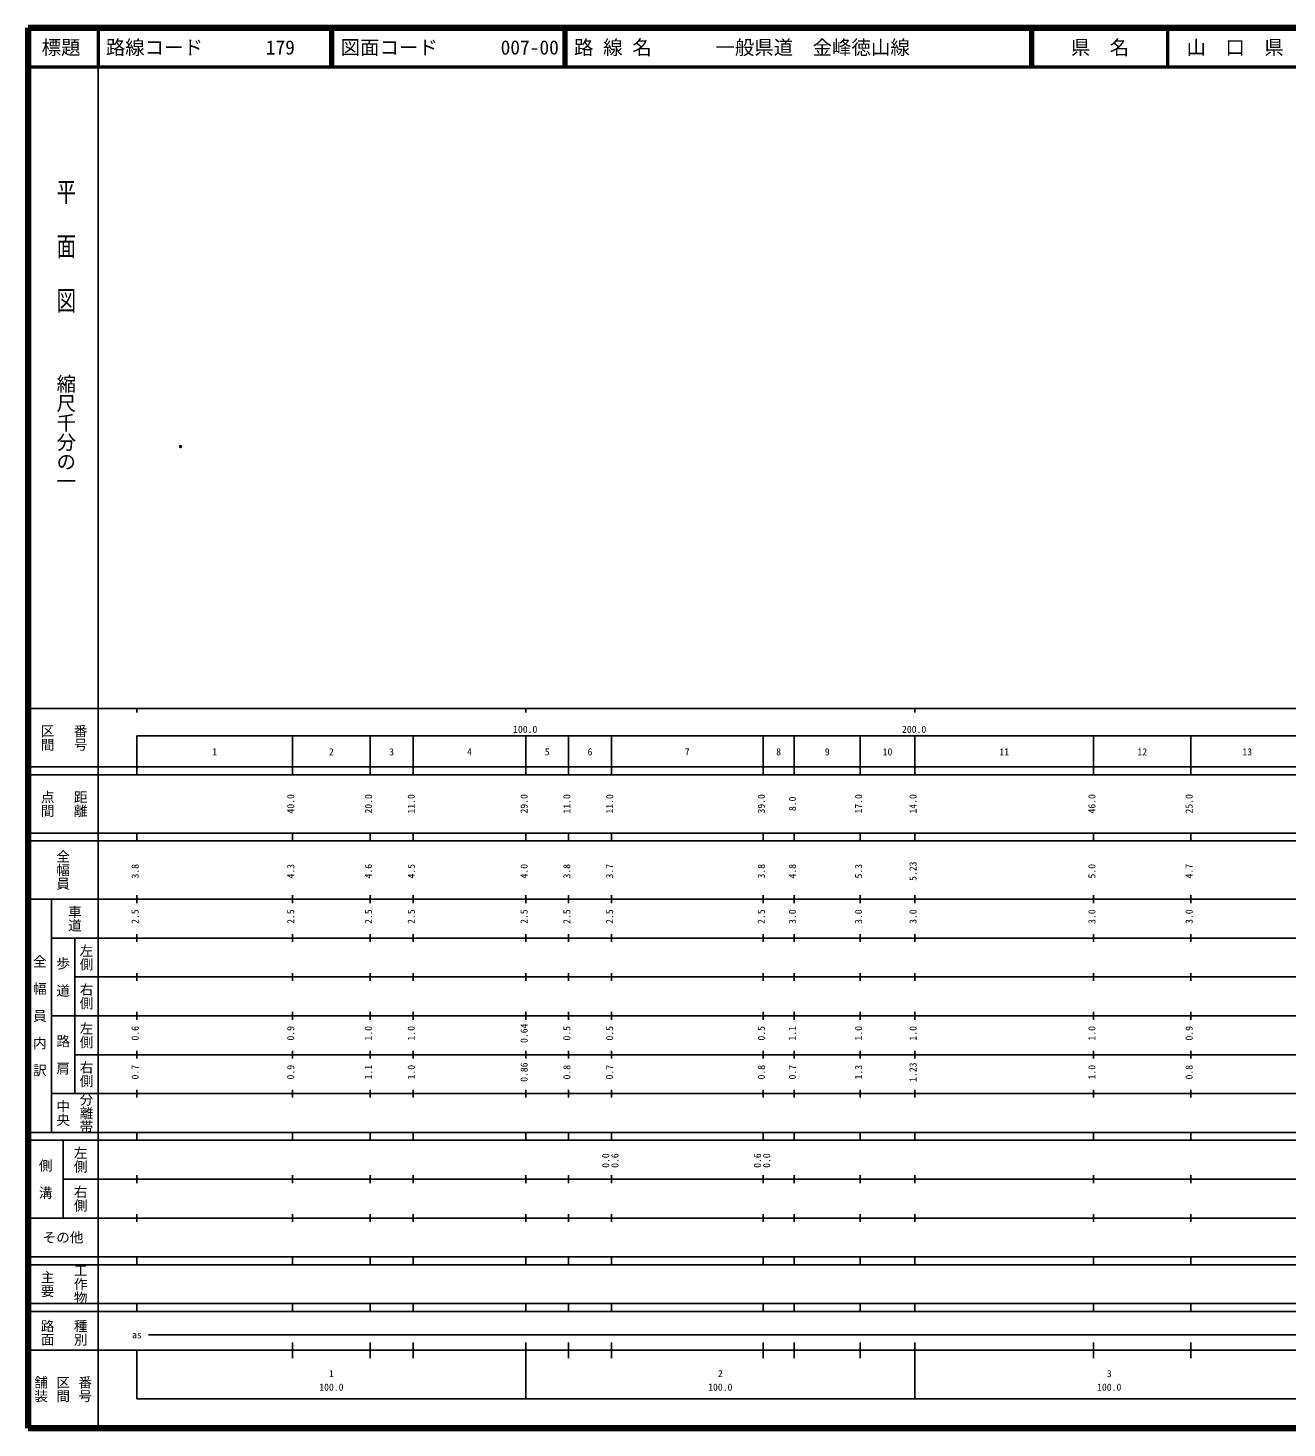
# Model space of a CAD drawing. Units: millimetres on the paper. Extents: x 40 to 680, y 20 to 380.
# Drawn here: x 40 to 363.7, y 20 to 380 of the extents above; entities that cross this region are included whole.
import ezdxf
from ezdxf.enums import TextEntityAlignment as Align

# ---------------------------------------------------------------- set-up
doc = ezdxf.new("R2010")
doc.units = ezdxf.units.MM
doc.header["$PDMODE"] = 32
doc.header["$PDSIZE"] = 0.5
doc.layers.add('M-OTRS', color=6, linetype='Continuous')
doc.layers.add('M-TTL-TXT', color=7, linetype='Continuous')
for name, color, linetype, lineweight in [('M-TTL', 2, 'Continuous', 140), ('M-TTL-BAND', 7, 'Continuous', 25), ('M-TTL-LINE', 7, 'Continuous', 50)]:
    doc.layers.add(name, color=color, linetype=linetype, lineweight=lineweight)
doc.styles.add('@ＭＳ ゴシック', font='')
doc.styles.add('ＭＳ ゴシック', font='')
doc.styles.get('@ＭＳ ゴシック').set_extended_font_data('@MS Gothic')
doc.styles.get('ＭＳ ゴシック').set_extended_font_data('MS Gothic')

msp = doc.modelspace()

# ---------------------------------------------------------------- linework, layer by layer
at = {"layer": 'M-OTRS'}
msp.add_point((79.234, 272.361), dxfattribs=at)
at = {"layer": 'M-TTL'}
for p, q in [((40, 380), (40, 20)), ((680, 380), (40, 380)), ((40, 20), (680, 20))]:
    msp.add_line(p, q, dxfattribs=at)
at = {"layer": 'M-TTL-BAND'}
for p, q in [((58, 370), (58, 20)), ((40, 205), (579, 205)), ((68, 205), (68, 204)), ((168, 205), (168, 204)), ((268, 205), (268, 204)), ((68, 198), (579, 198)), ((68, 198), (68, 188)), ((108, 188), (108, 198)), ((128, 188), (128, 198)), ((139, 188), (139, 198)), ((168, 188), (168, 198)), ((179, 188), (179, 198)), ((190, 188), (190, 198)), ((229, 188), (229, 198)), ((237, 188), (237, 198)), ((254, 188), (254, 198)), ((268, 188), (268, 198)), ((314, 188), (314, 198)), ((339, 188), (339, 198)), ((40, 190), (579, 190)), ((40, 188), (579, 188)), ((40, 173), (579, 173)), ((68, 171), (68, 173)), ((108, 171), (108, 173)), ((128, 171), (128, 173)), ((139, 171), (139, 173)), ((168, 171), (168, 173)), ((179, 171), (179, 173)), ((190, 171), (190, 173)), ((229, 171), (229, 173)), ((237, 171), (237, 173)), ((254, 171), (254, 173)), ((268, 171), (268, 173)), ((314, 171), (314, 173)), ((339, 171), (339, 173)), ((40, 171), (579, 171)), ((40, 156), (579, 156)), ((46, 96), (46, 156)), ((68, 155), (68, 157)), ((108, 155), (108, 157)), ((128, 155), (128, 157)), ((139, 155), (139, 157)), ((168, 155), (168, 157)), ((179, 155), (179, 157)), ((190, 155), (190, 157)), ((229, 155), (229, 157)), ((237, 155), (237, 157)), ((254, 155), (254, 157)), ((268, 155), (268, 157)), ((314, 155), (314, 157)), ((339, 155), (339, 157)), ((46, 146), (579, 146)), ((52, 146), (52, 106)), ((68, 145), (68, 147)), ((108, 145), (108, 147)), ((128, 145), (128, 147)), ((139, 145), (139, 147)), ((168, 145), (168, 147)), ((179, 145), (179, 147)), ((190, 145), (190, 147)), ((229, 145), (229, 147)), ((237, 145), (237, 147)), ((254, 145), (254, 147)), ((268, 145), (268, 147)), ((314, 145), (314, 147)), ((339, 145), (339, 147)), ((68, 135), (68, 137)), ((108, 135), (108, 137)), ((128, 135), (128, 137)), ((139, 135), (139, 137)), ((168, 135), (168, 137)), ((179, 135), (179, 137)), ((190, 135), (190, 137)), ((229, 135), (229, 137)), ((237, 135), (237, 137)), ((254, 135), (254, 137)), ((268, 135), (268, 137)), ((314, 135), (314, 137)), ((339, 135), (339, 137)), ((52, 136), (579, 136)), ((46, 126), (579, 126)), ((68, 125), (68, 127)), ((108, 125), (108, 127)), ((128, 125), (128, 127)), ((139, 125), (139, 127)), ((168, 125), (168, 127)), ((179, 125), (179, 127)), ((190, 125), (190, 127)), ((229, 125), (229, 127)), ((237, 125), (237, 127)), ((254, 125), (254, 127)), ((268, 125), (268, 127)), ((314, 125), (314, 127)), ((339, 125), (339, 127)), ((52, 116), (579, 116)), ((68, 115), (68, 117)), ((108, 115), (108, 117)), ((128, 115), (128, 117)), ((139, 115), (139, 117)), ((168, 115), (168, 117)), ((179, 115), (179, 117)), ((190, 115), (190, 117)), ((229, 115), (229, 117)), ((237, 115), (237, 117)), ((254, 115), (254, 117)), ((268, 115), (268, 117)), ((314, 115), (314, 117)), ((339, 115), (339, 117)), ((46, 106), (579, 106)), ((68, 105), (68, 107)), ((108, 105), (108, 107)), ((128, 105), (128, 107)), ((139, 105), (139, 107)), ((168, 105), (168, 107)), ((179, 105), (179, 107)), ((190, 105), (190, 107)), ((229, 105), (229, 107)), ((237, 105), (237, 107)), ((254, 105), (254, 107)), ((268, 105), (268, 107)), ((314, 105), (314, 107)), ((339, 105), (339, 107)), ((40, 96), (579, 96)), ((40, 94), (579, 94)), ((49, 94), (49, 74)), ((68, 94), (68, 96)), ((108, 94), (108, 96)), ((128, 94), (128, 96)), ((139, 94), (139, 96)), ((168, 94), (168, 96)), ((179, 94), (179, 96)), ((190, 94), (190, 96)), ((229, 94), (229, 96)), ((237, 94), (237, 96)), ((254, 94), (254, 96)), ((268, 94), (268, 96)), ((314, 94), (314, 96)), ((339, 94), (339, 96)), ((49, 84), (579, 84)), ((68, 83), (68, 85)), ((108, 83), (108, 85)), ((128, 83), (128, 85)), ((139, 83), (139, 85)), ((168, 83), (168, 85)), ((179, 83), (179, 85)), ((190, 83), (190, 85)), ((229, 83), (229, 85)), ((237, 83), (237, 85)), ((254, 83), (254, 85)), ((268, 83), (268, 85)), ((314, 83), (314, 85)), ((339, 83), (339, 85)), ((40, 74), (579, 74)), ((68, 73), (68, 75)), ((108, 73), (108, 75)), ((128, 73), (128, 75)), ((139, 73), (139, 75)), ((168, 73), (168, 75)), ((179, 73), (179, 75)), ((190, 73), (190, 75)), ((229, 73), (229, 75)), ((237, 73), (237, 75)), ((254, 73), (254, 75)), ((268, 73), (268, 75)), ((314, 73), (314, 75)), ((339, 73), (339, 75)), ((40, 64), (579, 64)), ((40, 62), (579, 62)), ((68, 62), (68, 64)), ((108, 62), (108, 64)), ((128, 62), (128, 64)), ((139, 62), (139, 64)), ((168, 62), (168, 64)), ((179, 62), (179, 64)), ((190, 62), (190, 64)), ((229, 62), (229, 64)), ((237, 62), (237, 64)), ((254, 62), (254, 64)), ((268, 62), (268, 64)), ((314, 62), (314, 64)), ((339, 62), (339, 64)), ((40, 52), (579, 52)), ((68, 50), (68, 52)), ((108, 50), (108, 52)), ((128, 50), (128, 52)), ((139, 50), (139, 52)), ((168, 50), (168, 52)), ((179, 50), (179, 52)), ((190, 50), (190, 52)), ((229, 50), (229, 52)), ((237, 50), (237, 52)), ((254, 50), (254, 52)), ((268, 50), (268, 52)), ((314, 50), (314, 52)), ((339, 50), (339, 52)), ((40, 50), (579, 50)), ((71, 44), (565, 44)), ((40, 40), (579, 40)), ((68, 40), (68, 27.5)), ((108, 38), (108, 42)), ((128, 38), (128, 42)), ((139, 38), (139, 42)), ((168, 27.5), (168, 42)), ((179, 38), (179, 42)), ((190, 38), (190, 42)), ((229, 38), (229, 42)), ((237, 38), (237, 42)), ((254, 38), (254, 42)), ((268, 27.5), (268, 42)), ((314, 38), (314, 42)), ((339, 38), (339, 42)), ((68, 27.5), (579, 27.5))]:
    msp.add_line(p, q, dxfattribs=at)
at = {"layer": 'M-TTL-LINE'}
for p, q in [((58, 380), (58, 370)), ((117.75, 380), (117.75, 370)), ((118.25, 380), (118.25, 370)), ((177.75, 380), (177.75, 370)), ((178.25, 380), (178.25, 370)), ((297.75, 380), (297.75, 370)), ((298.25, 380), (298.25, 370)), ((333, 380), (333, 370)), ((40, 370), (680, 370))]:
    msp.add_line(p, q, dxfattribs=at)

# ---------------------------------------------------------------- texts
at = {"layer": 'M-TTL-BAND', "style": '@ＭＳ ゴシック', "width": 1.4}
msp.add_text('平  面  図', height=3.666, rotation=270, dxfattribs=at).set_placement((49.777, 306.475), align=Align.MIDDLE_RIGHT)
at = {"layer": 'M-TTL-BAND', "style": '@ＭＳ ゴシック'}
msp.add_text('縮尺千分の一', height=3.666, rotation=270, dxfattribs=at).set_placement((49.777, 261.03), align=Align.MIDDLE_RIGHT)
for s, p in [('区間', (45, 197.5)), ('番号', (53.5, 197.5)), ('点間', (45, 180.5)), ('距離', (53.5, 180.5)), ('全幅員', (49, 163.5)), ('車道', (52, 151)), ('左側', (55, 141)), ('全\u3000幅\u3000員\u3000内\u3000訳', (43, 126)), ('歩\u3000道', (49, 136)), ('右側', (55, 131)), ('左側', (55, 121)), ('路\u3000肩', (49, 116)), ('右側', (55, 111)), ('分離帯', (55, 101)), ('中央', (49, 101)), ('左側', (53.5, 89)), ('側\u3000溝', (44.5, 84)), ('右側', (53.5, 79)), ('工作物', (53.5, 57)), ('主要', (45, 57)), ('路面', (45, 44.5)), ('種別', (53.5, 44.5)), ('舗装', (43.333, 30)), ('区間', (49, 30)), ('番号', (54.667, 30))]:
    msp.add_text(s, height=2.566, rotation=270, dxfattribs=at).set_placement(p, align=Align.MIDDLE_CENTER)
at = {"layer": 'M-TTL-BAND', "style": 'ＭＳ ゴシック'}
for s, p in [('100.0', (167.844, 198.195)), ('200.0', (267.844, 198.195)), ('1', (88, 192.405)), ('2', (118, 192.405)), ('3', (133.5, 192.405)), ('4', (153.5, 192.405)), ('5', (173.5, 192.405)), ('6', (184.5, 192.405)), ('7', (209.5, 192.405)), ('8', (233, 192.405)), ('9', (245.5, 192.405)), ('10', (261, 192.405)), ('11', (291, 192.405)), ('12', (326.5, 192.405)), ('13', (353.5, 192.405)), ('as', (68, 42.5)), ('1', (118, 32.523)), ('2', (218, 32.523)), ('3', (318, 32.523)), ('100.0', (118, 29.033)), ('100.0', (218, 29.033)), ('100.0', (318, 29.033))]:
    msp.add_text(s, height=1.833, dxfattribs=at).set_placement(p, align=Align.BOTTOM_CENTER)
for s, p in [('40.0', (109, 180.5)), ('20.0', (129, 180.5)), ('11.0', (140, 180.5)), ('29.0', (169, 180.5)), ('11.0', (180, 180.5)), ('11.0', (191, 180.5)), ('39.0', (230, 180.5)), ('8.0', (238, 180.5)), ('17.0', (255, 180.5)), ('14.0', (269, 180.5)), ('46.0', (315, 180.5)), ('25.0', (340, 180.5)), ('3.8', (69, 163.174)), ('4.3', (109, 163.174)), ('4.6', (129, 163.174)), ('4.5', (140, 163.174)), ('4.0', (169, 163.174)), ('3.8', (180, 163.174)), ('3.7', (191, 163.174)), ('3.8', (230, 163.174)), ('4.8', (238, 163.174)), ('5.3', (255, 163.174)), ('5.23', (269, 163.174)), ('5.0', (315, 163.174)), ('4.7', (340, 163.174)), ('2.5', (69, 151.5)), ('2.5', (109, 151.5)), ('2.5', (129, 151.5)), ('2.5', (140, 151.5)), ('2.5', (169, 151.5)), ('2.5', (180, 151.5)), ('2.5', (191, 151.5)), ('2.5', (230, 151.5)), ('3.0', (238, 151.5)), ('3.0', (255, 151.5)), ('3.0', (269, 151.5)), ('3.0', (315, 151.5)), ('3.0', (340, 151.5)), ('0.6', (69, 121.5)), ('0.9', (109, 121.5)), ('1.0', (129, 121.5)), ('1.0', (140, 121.5)), ('0.64', (169, 121.5)), ('0.5', (180, 121.5)), ('0.5', (191, 121.5)), ('0.5', (230, 121.5)), ('1.1', (238, 121.5)), ('1.0', (255, 121.5)), ('1.0', (269, 121.5)), ('1.0', (315, 121.5)), ('0.9', (340, 121.5)), ('0.7', (69, 111.5)), ('0.9', (109, 111.5)), ('1.1', (129, 111.5)), ('1.0', (140, 111.5)), ('0.86', (169, 111.5)), ('0.8', (180, 111.5)), ('0.7', (191, 111.5)), ('0.8', (230, 111.5)), ('0.7', (238, 111.5)), ('1.3', (255, 111.5)), ('1.23', (269, 111.5)), ('1.0', (315, 111.5)), ('0.8', (340, 111.5)), ('0.0', (190, 88.764)), ('0.6', (192.37, 88.764)), ('0.6', (229, 88.764)), ('0.0', (231.37, 88.764))]:
    msp.add_text(s, height=1.833, rotation=90, dxfattribs=at).set_placement(p, align=Align.BOTTOM_CENTER)
msp.add_text('その他', height=2.566, dxfattribs=at).set_placement((49, 69), align=Align.MIDDLE_CENTER)
at = {"layer": 'M-TTL-TXT', "style": 'ＭＳ ゴシック'}
for s, p in [('標題', (48.5, 375)), ('県\u3000名', (315.625, 375)), ('山\u3000口\u3000県', (350.375, 375))]:
    msp.add_text(s, height=3.666, dxfattribs=at).set_placement(p, align=Align.MIDDLE_CENTER)
for s, p in [('路線コード', (60, 375)), ('179', (101.142, 375)), ('図面コード', (120.38, 375)), ('007-00', (161.521, 375)), ('路 線 名', (180.38, 375)), ('一般県道\u3000金峰徳山線', (216.734, 375))]:
    msp.add_text(s, height=3.666, dxfattribs=at).set_placement(p, align=Align.MIDDLE_LEFT)

doc.saveas('drawing.dxf')
